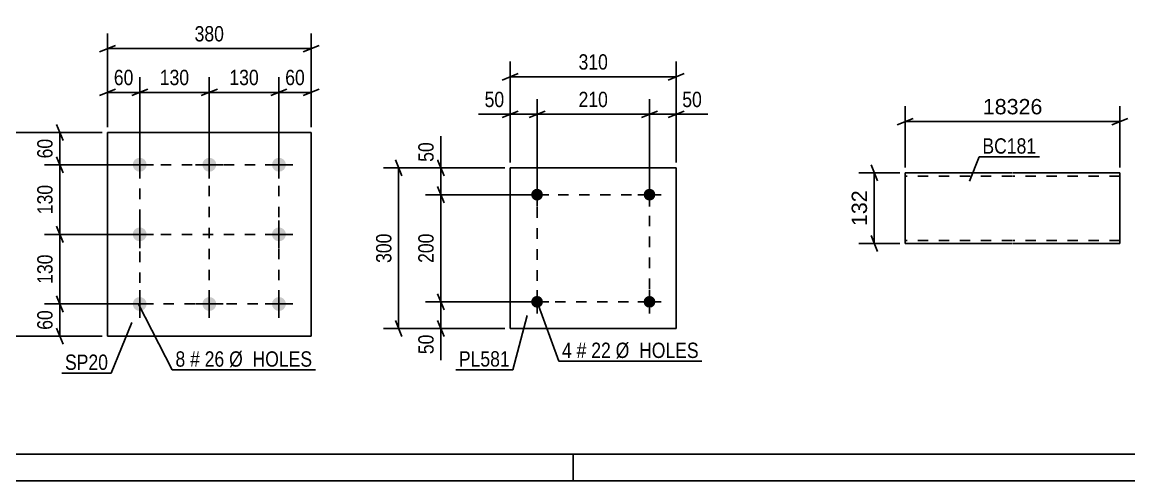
# Model space of a CAD drawing. Header units: millimetres. Extents: x 0 to 841, y 0 to 594.
# Drawn here: x 108.1 to 314.7, y 0 to 85.6 of the extents above; entities that cross this region are included whole.
import ezdxf

# ---------------------------------------------------------------- set-up
doc = ezdxf.new("R2010")
doc.units = ezdxf.units.MM
doc.linetypes.add('DXK_LINE_DOT2', pattern=[3.9198, 1.9599, -1.9599])
doc.styles.add('Arial', font='arial.ttf', dxfattribs={"height": 0.2})
doc.styles.add('Arial Narrow', font='ARIALN.TTF', dxfattribs={"height": 0.2})

# ---------------------------------------------------------------- blocks, each defined once
blk = doc.blocks.new('Unknown-717034235-1133 - 15993')
at = {"color": 5, "linetype": 'Continuous'}
for p, q in [((5, 5), (836, 5)), ((211, 0), (211, 5)), ((0, 0), (841, 0))]:
    blk.add_line(p, q, dxfattribs=at)
blk = doc.blocks.new('Bolt-717034235-6773 - 6739')
at = {"linetype": 'Continuous'}
for points in [[(130.05, 60.32, -1), (130.05, 57.72, -1)], [(143.05, 60.32, -1), (143.05, 57.72, -1)], [(156.05, 60.32, -1), (156.05, 57.72, -1)], [(130.05, 47.32, -1), (130.05, 44.72, -1)], [(156.05, 47.32, -1), (156.05, 44.72, -1)], [(130.05, 34.32, -1), (130.05, 31.72, -1)], [(143.05, 34.32, -1), (143.05, 31.72, -1)], [(156.05, 34.32, -1), (156.05, 31.72, -1)]]:
    blk.add_hatch(color=1, dxfattribs=at).paths.add_polyline_path(points)
at = {"color": 1, "linetype": 'Continuous'}
for p, q in [((130.05, 61.62), (130.05, 56.42)), ((143.05, 61.62), (143.05, 56.42)), ((156.05, 61.62), (156.05, 56.42)), ((127.45, 59.02), (132.65, 59.02)), ((140.45, 59.02), (145.65, 59.02)), ((153.45, 59.02), (158.65, 59.02)), ((130.05, 48.62), (130.05, 43.42)), ((156.05, 48.62), (156.05, 43.42)), ((127.45, 46.02), (132.65, 46.02)), ((153.45, 46.02), (158.65, 46.02)), ((130.05, 35.62), (130.05, 30.42)), ((143.05, 35.62), (143.05, 30.42)), ((156.05, 35.62), (156.05, 30.42)), ((127.45, 33.02), (132.65, 33.02)), ((140.45, 33.02), (145.65, 33.02)), ((153.45, 33.02), (158.65, 33.02))]:
    blk.add_line(p, q, dxfattribs=at)
blk = doc.blocks.new('Part-717034235-6778 - 6739')
at = {"color": 2, "linetype": 'Continuous'}
for p, q in [((124.05, 65.02), (124.05, 27.02)), ((124.05, 65.02), (162.05, 65.02)), ((162.05, 65.02), (162.05, 27.02)), ((124.05, 27.02), (162.05, 27.02))]:
    blk.add_line(p, q, dxfattribs=at)
blk = doc.blocks.new('Part-717034235-7172 - 7165')
at = {"color": 2, "linetype": 'Continuous'}
for p, q in [((272.98, 44.39), (272.98, 57.5)), ((272.98, 57.5), (292.98, 57.5)), ((293.08, 57.49), (313.08, 57.49)), ((313.08, 57.49), (313.08, 57.4)), ((313.08, 57.4), (313.08, 56.29)), ((313.08, 56.29), (313.08, 45.49)), ((313.08, 44.29), (313.08, 45.49)), ((272.98, 44.3), (272.98, 44.39)), ((292.98, 44.3), (272.98, 44.3)), ((313.08, 44.29), (293.08, 44.29))]:
    blk.add_line(p, q, dxfattribs=at)
at = {"color": 7, "linetype": 'DXK_LINE_DOT2'}
for p, q in [((292.98, 56.9), (272.98, 56.9)), ((313.08, 56.89), (293.08, 56.89)), ((313.08, 57.14), (313.08, 56.29)), ((292.98, 44.9), (272.98, 44.9)), ((272.98, 44.65), (272.98, 44.3)), ((313.08, 44.89), (293.08, 44.89)), ((313.08, 44.39), (313.08, 44.65)), ((313.08, 44.29), (313.08, 44.39))]:
    blk.add_line(p, q, dxfattribs=at)
blk = doc.blocks.new('Bolt-717034235-6933 - 6899')
at = {"linetype": 'Continuous'}
for points in [[(205.34, 53.43, -1), (203.14, 53.43, -1)], [(226.34, 53.43, -1), (224.14, 53.43, -1)]]:
    blk.add_hatch(color=1, dxfattribs=at).paths.add_polyline_path(points)
at = {"color": 1, "linetype": 'Continuous'}
for p, q in [((204.24, 55.63), (204.24, 51.23)), ((225.24, 55.63), (225.24, 51.23)), ((202.04, 53.43), (206.44, 53.43)), ((223.04, 53.43), (227.44, 53.43))]:
    blk.add_line(p, q, dxfattribs=at)
blk = doc.blocks.new('Bolt-717034235-6938 - 6899')
at = {"linetype": 'Continuous'}
for points in [[(205.34, 33.43, -1), (203.14, 33.43, -1)], [(226.34, 33.43, -1), (224.14, 33.43, -1)]]:
    blk.add_hatch(color=1, dxfattribs=at).paths.add_polyline_path(points)
at = {"color": 1, "linetype": 'Continuous'}
for p, q in [((204.24, 35.63), (204.24, 31.23)), ((225.24, 35.63), (225.24, 31.23)), ((202.04, 33.43), (206.44, 33.43)), ((223.04, 33.43), (227.44, 33.43))]:
    blk.add_line(p, q, dxfattribs=at)
blk = doc.blocks.new('Part-717034235-6943 - 6899')
at = {"color": 2, "linetype": 'Continuous'}
for p, q in [((199.24, 58.43), (199.24, 28.43)), ((230.24, 58.43), (199.24, 58.43)), ((230.24, 28.43), (230.24, 58.43)), ((199.24, 28.43), (230.24, 28.43))]:
    blk.add_line(p, q, dxfattribs=at)
at = {"color": 7, "linetype": 'DXK_LINE_DOT2'}
for p, q in [((199.24, 28.43), (199.24, 58.43)), ((230.24, 28.43), (230.24, 58.43))]:
    blk.add_line(p, q, dxfattribs=at)
blk = doc.blocks.new('Rectangle-717034235-6865 - 6739')
at = {"color": 1, "linetype": 'DXK_LINE_DOT2'}
blk.add_lwpolyline([(130.05, 59.02), (156.05, 59.02), (156.05, 33.02), (130.05, 33.02), (130.05, 59.02)], close=True, dxfattribs=at)
blk = doc.blocks.new('Rectangle-717034235-7052 - 6899')
at = {"color": 1, "linetype": 'DXK_LINE_DOT2'}
blk.add_lwpolyline([(204.24, 53.43), (225.24, 53.43), (225.24, 33.43), (204.24, 33.43), (204.24, 53.43)], close=True, dxfattribs=at)
blk = doc.blocks.new('Line-717034235-6858 - 6739')
at = {"color": 1, "linetype": 'DXK_LINE_DOT2'}
blk.add_line((130.05, 46.02), (156.05, 46.02), dxfattribs=at)
blk = doc.blocks.new('Line-717034235-6851 - 6739')
at = {"color": 1, "linetype": 'DXK_LINE_DOT2'}
blk.add_line((143.05, 59.02), (143.05, 33.02), dxfattribs=at)
blk = doc.blocks.new('StraightDimension-717034235-6780 - 6739')
at = {"color": 7, "linetype": 'Continuous'}
for p, q in [((124.05, 66.02), (124.05, 83.54)), ((162.05, 66.02), (162.05, 83.54)), ((125.55, 81.29), (122.55, 80.09)), ((124.05, 80.69), (162.05, 80.69)), ((160.55, 80.09), (163.55, 81.29))]:
    blk.add_line(p, q, dxfattribs=at)
at = {"color": 0}
blk.add_wipeout([(146.39, 81.44), (146.39, 85.64), (139.7, 85.64), (139.7, 81.44)], dxfattribs=at)
at = {"color": 3, "style": 'Arial Narrow'}
blk.add_text('380', height=2.863, dxfattribs=at).set_placement((140.3, 82.04))
blk = doc.blocks.new('StraightDimension-717034235-6791 - 6739')
at = {"color": 7, "linetype": 'Continuous'}
for p, q in [((124.05, 66.02), (124.05, 75.38)), ((130.05, 60.02), (130.05, 75.38)), ((122.55, 71.93), (125.55, 73.13)), ((124.05, 72.53), (130.05, 72.53)), ((131.55, 73.13), (128.55, 71.93))]:
    blk.add_line(p, q, dxfattribs=at)
at = {"color": 0}
blk.add_wipeout([(129.47, 73.28), (129.47, 77.48), (124.62, 77.48), (124.62, 73.28)], dxfattribs=at)
at = {"color": 3, "style": 'Arial Narrow'}
blk.add_text('60', height=2.863, dxfattribs=at).set_placement((125.22, 73.88))
blk = doc.blocks.new('StraightDimension-717034235-6805 - 6739')
at = {"color": 7, "linetype": 'Continuous'}
for p, q in [((156.05, 60.02), (156.05, 75.38)), ((162.05, 66.02), (162.05, 75.38)), ((154.55, 71.93), (157.55, 73.13)), ((156.05, 72.53), (162.05, 72.53)), ((163.55, 73.13), (160.55, 71.93))]:
    blk.add_line(p, q, dxfattribs=at)
at = {"color": 0}
blk.add_wipeout([(161.47, 73.28), (161.47, 77.48), (156.62, 77.48), (156.62, 73.28)], dxfattribs=at)
at = {"color": 3, "style": 'Arial Narrow'}
blk.add_text('60', height=2.863, dxfattribs=at).set_placement((157.22, 73.88))
blk = doc.blocks.new('StraightDimension-717034235-6816 - 6739')
at = {"color": 7, "linetype": 'Continuous'}
for p, q in [((106.39, 63.52), (105.19, 66.52)), ((123.05, 65.02), (102.94, 65.02)), ((105.79, 27.02), (105.79, 65.02)), ((123.05, 27.02), (102.94, 27.02)), ((105.19, 28.52), (106.39, 25.52))]:
    blk.add_line(p, q, dxfattribs=at)
at = {"color": 0}
blk.add_wipeout([(105.04, 49.37), (100.84, 49.37), (100.84, 42.68), (105.04, 42.68)], dxfattribs=at)
at = {"color": 3, "style": 'Arial Narrow'}
blk.add_text('380', height=2.863, rotation=90.0002, dxfattribs=at).set_placement((104.44, 43.28))
blk = doc.blocks.new('StraightDimension-717034235-6827 - 6739')
at = {"color": 7, "linetype": 'Continuous'}
for p, q in [((114.53, 34.52), (115.73, 31.52)), ((129.05, 33.02), (112.28, 33.02)), ((115.13, 27.02), (115.13, 33.02)), ((123.05, 27.02), (112.28, 27.02)), ((115.73, 25.52), (114.53, 28.52))]:
    blk.add_line(p, q, dxfattribs=at)
at = {"color": 0}
blk.add_wipeout([(114.38, 32.45), (110.18, 32.45), (110.18, 27.6), (114.38, 27.6)], dxfattribs=at)
at = {"color": 3, "style": 'Arial Narrow'}
blk.add_text('60', height=2.863, rotation=90.0002, dxfattribs=at).set_placement((113.78, 28.2))
blk = doc.blocks.new('StraightDimension-717034235-6841 - 6739')
at = {"color": 7, "linetype": 'Continuous'}
for p, q in [((114.53, 66.52), (115.73, 63.52)), ((123.05, 65.02), (112.28, 65.02)), ((115.13, 59.02), (115.13, 65.02)), ((115.73, 57.52), (114.53, 60.52)), ((129.05, 59.02), (112.28, 59.02))]:
    blk.add_line(p, q, dxfattribs=at)
at = {"color": 0}
blk.add_wipeout([(114.38, 64.45), (110.18, 64.45), (110.18, 59.6), (114.38, 59.6)], dxfattribs=at)
at = {"color": 3, "style": 'Arial Narrow'}
blk.add_text('60', height=2.863, rotation=90.0002, dxfattribs=at).set_placement((113.78, 60.2))
blk = doc.blocks.new('StraightDimension-717034235-11750 - 6739')
at = {"color": 7, "linetype": 'Continuous'}
for p, q in [((130.05, 60.02), (130.05, 75.38)), ((143.05, 60.02), (143.05, 75.38)), ((131.55, 73.13), (128.55, 71.93)), ((130.05, 72.53), (143.05, 72.53)), ((141.55, 71.93), (144.55, 73.13))]:
    blk.add_line(p, q, dxfattribs=at)
at = {"color": 0}
blk.add_wipeout([(139.89, 73.28), (139.89, 77.48), (133.2, 77.48), (133.2, 73.28)], dxfattribs=at)
at = {"color": 3, "style": 'Arial Narrow'}
blk.add_text('130', height=2.863, dxfattribs=at).set_placement((133.8, 73.88))
blk = doc.blocks.new('StraightDimension-717034235-11752 - 6739')
at = {"color": 7, "linetype": 'Continuous'}
for p, q in [((143.05, 60.02), (143.05, 75.38)), ((156.05, 60.02), (156.05, 75.38)), ((144.55, 73.13), (141.55, 71.93)), ((143.05, 72.53), (156.05, 72.53)), ((154.55, 71.93), (157.55, 73.13))]:
    blk.add_line(p, q, dxfattribs=at)
at = {"color": 0}
blk.add_wipeout([(152.89, 73.28), (152.89, 77.48), (146.2, 77.48), (146.2, 73.28)], dxfattribs=at)
at = {"color": 3, "style": 'Arial Narrow'}
blk.add_text('130', height=2.863, dxfattribs=at).set_placement((146.8, 73.88))
blk = doc.blocks.new('StraightDimension-717034235-11772 - 6739')
at = {"color": 7, "linetype": 'Continuous'}
for p, q in [((129.05, 46.02), (112.28, 46.02)), ((115.73, 44.52), (114.53, 47.52)), ((115.13, 33.02), (115.13, 46.02)), ((114.53, 34.52), (115.73, 31.52)), ((129.05, 33.02), (112.28, 33.02))]:
    blk.add_line(p, q, dxfattribs=at)
at = {"color": 0}
blk.add_wipeout([(114.38, 42.87), (110.18, 42.87), (110.18, 36.18), (114.38, 36.18)], dxfattribs=at)
at = {"color": 3, "style": 'Arial Narrow'}
blk.add_text('130', height=2.863, rotation=90.0002, dxfattribs=at).set_placement((113.78, 36.78))
blk = doc.blocks.new('StraightDimension-717034235-11774 - 6739')
at = {"color": 7, "linetype": 'Continuous'}
for p, q in [((115.73, 57.52), (114.53, 60.52)), ((129.05, 59.02), (112.28, 59.02)), ((115.13, 46.02), (115.13, 59.02)), ((129.05, 46.02), (112.28, 46.02)), ((114.53, 47.52), (115.73, 44.52))]:
    blk.add_line(p, q, dxfattribs=at)
at = {"color": 0}
blk.add_wipeout([(114.38, 55.87), (110.18, 55.87), (110.18, 49.18), (114.38, 49.18)], dxfattribs=at)
at = {"color": 3, "style": 'Arial Narrow'}
blk.add_text('130', height=2.863, rotation=90.0002, dxfattribs=at).set_placement((113.78, 49.78))
blk = doc.blocks.new('StraightDimension-717034235-7190 - 7165')
at = {"color": 7, "linetype": 'Continuous'}
for p, q in [((267.8, 56), (266.6, 59)), ((271.98, 57.5), (264.35, 57.5)), ((267.2, 44.3), (267.2, 57.5)), ((266.6, 45.8), (267.8, 42.8)), ((271.98, 44.3), (264.35, 44.3))]:
    blk.add_line(p, q, dxfattribs=at)
at = {"color": 0}
blk.add_wipeout([(266.45, 54.83), (262.25, 54.83), (262.25, 46.96), (266.45, 46.96)], dxfattribs=at)
at = {"color": 3, "style": 'Arial'}
blk.add_text('132', height=2.865, rotation=90.0002, dxfattribs=at).set_placement((265.85, 47.56))
blk = doc.blocks.new('StraightDimension-717034235-7201 - 7165')
at = {"color": 7, "linetype": 'Continuous'}
for p, q in [((272.98, 58.5), (272.98, 69.93)), ((313.08, 58.49), (313.08, 69.93)), ((274.48, 67.68), (271.48, 66.48)), ((272.98, 67.08), (313.08, 67.08)), ((311.58, 66.48), (314.58, 67.68))]:
    blk.add_line(p, q, dxfattribs=at)
at = {"color": 0}
blk.add_wipeout([(299.18, 67.83), (299.18, 72.03), (286.87, 72.03), (286.87, 67.83)], dxfattribs=at)
at = {"color": 3, "style": 'Arial'}
blk.add_text('18326', height=2.865, dxfattribs=at).set_placement((287.47, 68.43))
blk = doc.blocks.new('StraightDimension-717034235-6956 - 6899')
at = {"color": 7, "linetype": 'Continuous'}
for p, q in [((199.24, 59.43), (199.24, 71.28)), ((204.24, 54.43), (204.24, 71.28)), ((197.74, 67.83), (200.74, 69.03)), ((199.24, 68.43), (204.24, 68.43)), ((205.74, 69.03), (202.74, 67.83))]:
    blk.add_line(p, q, dxfattribs=at)
at = {"color": 0}
blk.add_wipeout([(198.71, 69.18), (198.71, 73.38), (193.85, 73.38), (193.85, 69.18)], dxfattribs=at)
at = {"color": 7, "linetype": 'Continuous'}
blk.add_line((199.24, 68.43), (193.33, 68.43), dxfattribs=at)
blk.add_line((199.24, 68.43), (193.33, 68.43), dxfattribs=at)
at = {"color": 3, "style": 'Arial Narrow'}
blk.add_text('50', height=2.863, dxfattribs=at).set_placement((194.45, 69.78))
blk = doc.blocks.new('StraightDimension-717034235-6945 - 6899')
at = {"color": 7, "linetype": 'Continuous'}
for p, q in [((199.24, 59.43), (199.24, 78.28)), ((230.24, 59.43), (230.24, 78.28)), ((200.74, 76.03), (197.74, 74.83)), ((199.24, 75.43), (230.24, 75.43)), ((228.74, 74.83), (231.74, 76.03))]:
    blk.add_line(p, q, dxfattribs=at)
at = {"color": 0}
blk.add_wipeout([(218.08, 76.18), (218.08, 80.38), (211.39, 80.38), (211.39, 76.18)], dxfattribs=at)
at = {"color": 3, "style": 'Arial Narrow'}
blk.add_text('310', height=2.863, dxfattribs=at).set_placement((211.99, 76.78))
blk = doc.blocks.new('StraightDimension-717034235-6969 - 6899')
at = {"color": 7, "linetype": 'Continuous'}
for p, q in [((204.24, 54.43), (204.24, 71.28)), ((225.24, 54.43), (225.24, 71.28)), ((205.74, 69.03), (202.74, 67.83)), ((204.24, 68.43), (225.24, 68.43)), ((223.74, 67.83), (226.74, 69.03))]:
    blk.add_line(p, q, dxfattribs=at)
at = {"color": 0}
blk.add_wipeout([(218.08, 69.18), (218.08, 73.38), (211.39, 73.38), (211.39, 69.18)], dxfattribs=at)
at = {"color": 3, "style": 'Arial Narrow'}
blk.add_text('210', height=2.863, dxfattribs=at).set_placement((211.99, 69.78))
blk = doc.blocks.new('StraightDimension-717034235-6985 - 6899')
at = {"color": 7, "linetype": 'Continuous'}
for p, q in [((225.24, 54.43), (225.24, 71.28)), ((230.24, 59.43), (230.24, 71.28)), ((223.74, 67.83), (226.74, 69.03)), ((225.24, 68.43), (230.24, 68.43)), ((231.74, 69.03), (228.74, 67.83))]:
    blk.add_line(p, q, dxfattribs=at)
at = {"color": 0}
blk.add_wipeout([(235.62, 69.18), (235.62, 73.38), (230.76, 73.38), (230.76, 69.18)], dxfattribs=at)
at = {"color": 7, "linetype": 'Continuous'}
blk.add_line((230.24, 68.43), (236.14, 68.43), dxfattribs=at)
blk.add_line((230.24, 68.43), (236.14, 68.43), dxfattribs=at)
at = {"color": 3, "style": 'Arial Narrow'}
blk.add_text('50', height=2.863, dxfattribs=at).set_placement((231.36, 69.78))
blk = doc.blocks.new('StraightDimension-717034235-6999 - 6899')
at = {"color": 7, "linetype": 'Continuous'}
for p, q in [((179, 56.93), (177.8, 59.93)), ((198.24, 58.43), (175.55, 58.43)), ((178.4, 28.43), (178.4, 58.43)), ((177.8, 29.93), (179, 26.93)), ((198.24, 28.43), (175.55, 28.43))]:
    blk.add_line(p, q, dxfattribs=at)
at = {"color": 0}
blk.add_wipeout([(177.65, 46.77), (173.45, 46.77), (173.45, 40.09), (177.65, 40.09)], dxfattribs=at)
at = {"color": 3, "style": 'Arial Narrow'}
blk.add_text('300', height=2.863, rotation=90.0002, dxfattribs=at).set_placement((177.05, 40.69))
blk = doc.blocks.new('StraightDimension-717034235-7010 - 6899')
at = {"color": 7, "linetype": 'Continuous'}
for p, q in [((203.24, 33.43), (183.43, 33.43)), ((185.68, 34.93), (186.88, 31.93)), ((186.28, 28.43), (186.28, 33.43)), ((186.88, 26.93), (185.68, 29.93)), ((198.24, 28.43), (183.43, 28.43))]:
    blk.add_line(p, q, dxfattribs=at)
at = {"color": 0}
blk.add_wipeout([(185.53, 27.91), (181.33, 27.91), (181.33, 23.05), (185.53, 23.05)], dxfattribs=at)
at = {"color": 7, "linetype": 'Continuous'}
blk.add_line((186.28, 28.43), (186.28, 22.52), dxfattribs=at)
blk.add_line((186.28, 28.43), (186.28, 22.52), dxfattribs=at)
at = {"color": 3, "style": 'Arial Narrow'}
blk.add_text('50', height=2.863, rotation=90.0002, dxfattribs=at).set_placement((184.93, 23.65))
blk = doc.blocks.new('StraightDimension-717034235-7023 - 6899')
at = {"color": 7, "linetype": 'Continuous'}
for p, q in [((186.88, 51.93), (185.68, 54.93)), ((203.24, 53.43), (183.43, 53.43)), ((186.28, 33.43), (186.28, 53.43)), ((203.24, 33.43), (183.43, 33.43)), ((185.68, 34.93), (186.88, 31.93))]:
    blk.add_line(p, q, dxfattribs=at)
at = {"color": 0}
blk.add_wipeout([(185.53, 46.77), (181.33, 46.77), (181.33, 40.09), (185.53, 40.09)], dxfattribs=at)
at = {"color": 3, "style": 'Arial Narrow'}
blk.add_text('200', height=2.863, rotation=90.0002, dxfattribs=at).set_placement((184.93, 40.69))
blk = doc.blocks.new('StraightDimension-717034235-7039 - 6899')
at = {"color": 7, "linetype": 'Continuous'}
for p, q in [((185.68, 59.93), (186.88, 56.93)), ((198.24, 58.43), (183.43, 58.43)), ((186.28, 53.43), (186.28, 58.43)), ((186.88, 51.93), (185.68, 54.93)), ((203.24, 53.43), (183.43, 53.43))]:
    blk.add_line(p, q, dxfattribs=at)
at = {"color": 0}
blk.add_wipeout([(185.53, 63.81), (181.33, 63.81), (181.33, 58.96), (185.53, 58.96)], dxfattribs=at)
at = {"color": 7, "linetype": 'Continuous'}
blk.add_line((186.28, 58.43), (186.28, 64.34), dxfattribs=at)
blk.add_line((186.28, 58.43), (186.28, 64.34), dxfattribs=at)
at = {"color": 3, "style": 'Arial Narrow'}
blk.add_text('50', height=2.863, rotation=90.0002, dxfattribs=at).set_placement((184.93, 59.56))
blk = doc.blocks.new('Mark-717034235-6769 - 6739')
at = {"color": 0}
blk.add_wipeout([(138.56, 21.32), (138.56, 24.32), (136.73, 24.32), (136.73, 21.32)], dxfattribs=at)
blk.add_wipeout([(138.56, 21.32), (138.56, 24.32), (136.73, 24.32), (136.73, 21.32)], dxfattribs=at)
at = {"color": 7, "linetype": 'Continuous'}
blk.add_line((129.84, 33), (136.13, 20.72), dxfattribs=at)
at = {"color": 3, "style": 'Arial Narrow'}
blk.add_text('8', height=2.86, dxfattribs=at).set_placement((136.73, 21.32))
at = {"color": 0}
blk.add_wipeout([(141.28, 21.32), (141.28, 24.32), (139.46, 24.32), (139.46, 21.32)], dxfattribs=at)
blk.add_wipeout([(141.28, 21.32), (141.28, 24.32), (139.46, 24.32), (139.46, 21.32)], dxfattribs=at)
blk.add_wipeout([(145.84, 21.32), (145.84, 24.32), (142.18, 24.32), (142.18, 21.32)], dxfattribs=at)
blk.add_wipeout([(145.84, 21.32), (145.84, 24.32), (142.18, 24.32), (142.18, 21.32)], dxfattribs=at)
at = {"color": 3, "style": 'Arial Narrow'}
for s, height, p in [('#', 2.86, (139.46, 21.32)), ('26', 2.863, (142.18, 21.32))]:
    blk.add_text(s, height=height, dxfattribs=at).set_placement(p)
at = {"color": 0}
blk.add_wipeout([(162.27, 21.32), (162.27, 24.32), (146.74, 24.32), (146.74, 21.32)], dxfattribs=at)
blk.add_wipeout([(162.27, 21.32), (162.27, 24.32), (146.74, 24.32), (146.74, 21.32)], dxfattribs=at)
at = {"color": 7, "linetype": 'Continuous'}
blk.add_line((136.13, 20.72), (162.87, 20.72), dxfattribs=at)
at = {"color": 3, "style": 'Arial Narrow'}
blk.add_text('Ø  HOLES', height=2.863, dxfattribs=at).set_placement((146.74, 21.32))
blk = doc.blocks.new('Mark-717034235-6774 - 6739')
at = {"color": 0}
blk.add_wipeout([(124.14, 20.72), (124.14, 23.72), (116.1, 23.72), (116.1, 20.72)], dxfattribs=at)
blk.add_wipeout([(124.14, 20.72), (124.14, 23.72), (116.1, 23.72), (116.1, 20.72)], dxfattribs=at)
at = {"color": 30, "linetype": 'Continuous'}
for p in [(128.58, 29.59), (115.5, 20.12)]:
    blk.add_line(p, (124.74, 20.12), dxfattribs=at)
at = {"color": 3, "style": 'Arial Narrow'}
blk.add_text('SP20', height=2.863, dxfattribs=at).set_placement((116.1, 20.72))
blk = doc.blocks.new('Mark-717034235-7168 - 7165')
at = {"color": 0}
blk.add_wipeout([(297.45, 61.09), (297.45, 64.09), (287.4, 64.09), (287.4, 61.09)], dxfattribs=at)
blk.add_wipeout([(297.45, 61.09), (297.45, 64.09), (287.4, 64.09), (287.4, 61.09)], dxfattribs=at)
at = {"color": 30, "linetype": 'Continuous'}
for p, q in [((284.98, 55.98), (286.8, 60.49)), ((286.8, 60.49), (298.05, 60.49))]:
    blk.add_line(p, q, dxfattribs=at)
at = {"color": 3, "style": 'Arial Narrow'}
blk.add_text('BC181', height=2.863, dxfattribs=at).set_placement((287.4, 61.09))
blk = doc.blocks.new('MarkSet-717034235-7099 - 6899')
at = {"color": 0}
blk.add_wipeout([(210.73, 22.94), (210.73, 25.94), (208.9, 25.94), (208.9, 22.94)], dxfattribs=at)
blk.add_wipeout([(210.73, 22.94), (210.73, 25.94), (208.9, 25.94), (208.9, 22.94)], dxfattribs=at)
at = {"color": 7, "linetype": 'Continuous'}
blk.add_line((204.24, 33.43), (208.3, 22.34), dxfattribs=at)
at = {"color": 0}
blk.add_wipeout([(213.46, 22.94), (213.46, 25.94), (211.63, 25.94), (211.63, 22.94)], dxfattribs=at)
blk.add_wipeout([(213.46, 22.94), (213.46, 25.94), (211.63, 25.94), (211.63, 22.94)], dxfattribs=at)
at = {"color": 3, "style": 'Arial Narrow'}
blk.add_text('4', height=2.86, dxfattribs=at).set_placement((208.9, 22.94))
at = {"color": 0}
blk.add_wipeout([(218.02, 22.94), (218.02, 25.94), (214.36, 25.94), (214.36, 22.94)], dxfattribs=at)
blk.add_wipeout([(218.02, 22.94), (218.02, 25.94), (214.36, 25.94), (214.36, 22.94)], dxfattribs=at)
at = {"color": 3, "style": 'Arial Narrow'}
for s, height, p in [('#', 2.86, (211.63, 22.94)), ('22', 2.863, (214.36, 22.94))]:
    blk.add_text(s, height=height, dxfattribs=at).set_placement(p)
at = {"color": 0}
blk.add_wipeout([(234.44, 22.94), (234.44, 25.94), (218.92, 25.94), (218.92, 22.94)], dxfattribs=at)
blk.add_wipeout([(234.44, 22.94), (234.44, 25.94), (218.92, 25.94), (218.92, 22.94)], dxfattribs=at)
at = {"color": 7, "linetype": 'Continuous'}
blk.add_line((208.3, 22.34), (235.04, 22.34), dxfattribs=at)
at = {"color": 3, "style": 'Arial Narrow'}
blk.add_text('Ø  HOLES', height=2.863, dxfattribs=at).set_placement((218.92, 22.94))
blk = doc.blocks.new('Mark-717034235-6939 - 6899')
at = {"color": 0}
blk.add_wipeout([(199.15, 21.34), (199.15, 24.34), (189.65, 24.34), (189.65, 21.34)], dxfattribs=at)
blk.add_wipeout([(199.15, 21.34), (199.15, 24.34), (189.65, 24.34), (189.65, 21.34)], dxfattribs=at)
at = {"color": 30, "linetype": 'Continuous'}
for p in [(202.4, 30.86), (189.05, 20.74)]:
    blk.add_line(p, (199.75, 20.74), dxfattribs=at)
at = {"color": 3, "style": 'Arial Narrow'}
blk.add_text('PL581', height=2.863, dxfattribs=at).set_placement((189.65, 21.34))

msp = doc.modelspace()

# ---------------------------------------------------------------- block references
for name in ['Unknown-717034235-1133 - 15993', 'Part-717034235-6778 - 6739', 'Bolt-717034235-6773 - 6739', 'Rectangle-717034235-6865 - 6739', 'Line-717034235-6851 - 6739', 'Part-717034235-6943 - 6899', 'Part-717034235-7172 - 7165', 'Bolt-717034235-6933 - 6899', 'Rectangle-717034235-7052 - 6899', 'Line-717034235-6858 - 6739', 'Bolt-717034235-6938 - 6899']:
    msp.add_blockref(name, (0, 0))

# ---------------------------------------------------------------- next in the draw order: block references
for name in ['StraightDimension-717034235-6780 - 6739', 'StraightDimension-717034235-6956 - 6899', 'StraightDimension-717034235-7190 - 7165']:
    msp.add_blockref(name, (0, 0))

# ---------------------------------------------------------------- next in the draw order: block references
for name in ['StraightDimension-717034235-6945 - 6899', 'StraightDimension-717034235-6791 - 6739', 'StraightDimension-717034235-6805 - 6739', 'StraightDimension-717034235-7201 - 7165']:
    msp.add_blockref(name, (0, 0))

# ---------------------------------------------------------------- next in the draw order: block references
for name in ['StraightDimension-717034235-6969 - 6899', 'StraightDimension-717034235-6816 - 6739', 'Mark-717034235-7168 - 7165', 'StraightDimension-717034235-6999 - 6899']:
    msp.add_blockref(name, (0, 0))

# ---------------------------------------------------------------- next in the draw order: block references
for name in ['StraightDimension-717034235-6985 - 6899', 'StraightDimension-717034235-6841 - 6739', 'StraightDimension-717034235-6827 - 6739', 'StraightDimension-717034235-7010 - 6899']:
    msp.add_blockref(name, (0, 0))

# ---------------------------------------------------------------- next in the draw order: block references
for name in ['StraightDimension-717034235-11750 - 6739', 'StraightDimension-717034235-7023 - 6899', 'StraightDimension-717034235-11772 - 6739', 'Mark-717034235-6774 - 6739', 'Mark-717034235-6939 - 6899']:
    msp.add_blockref(name, (0, 0))

# ---------------------------------------------------------------- next in the draw order: block references
for name in ['StraightDimension-717034235-11752 - 6739', 'StraightDimension-717034235-7039 - 6899', 'StraightDimension-717034235-11774 - 6739', 'MarkSet-717034235-7099 - 6899', 'Mark-717034235-6769 - 6739']:
    msp.add_blockref(name, (0, 0))

doc.saveas('drawing.dxf')
